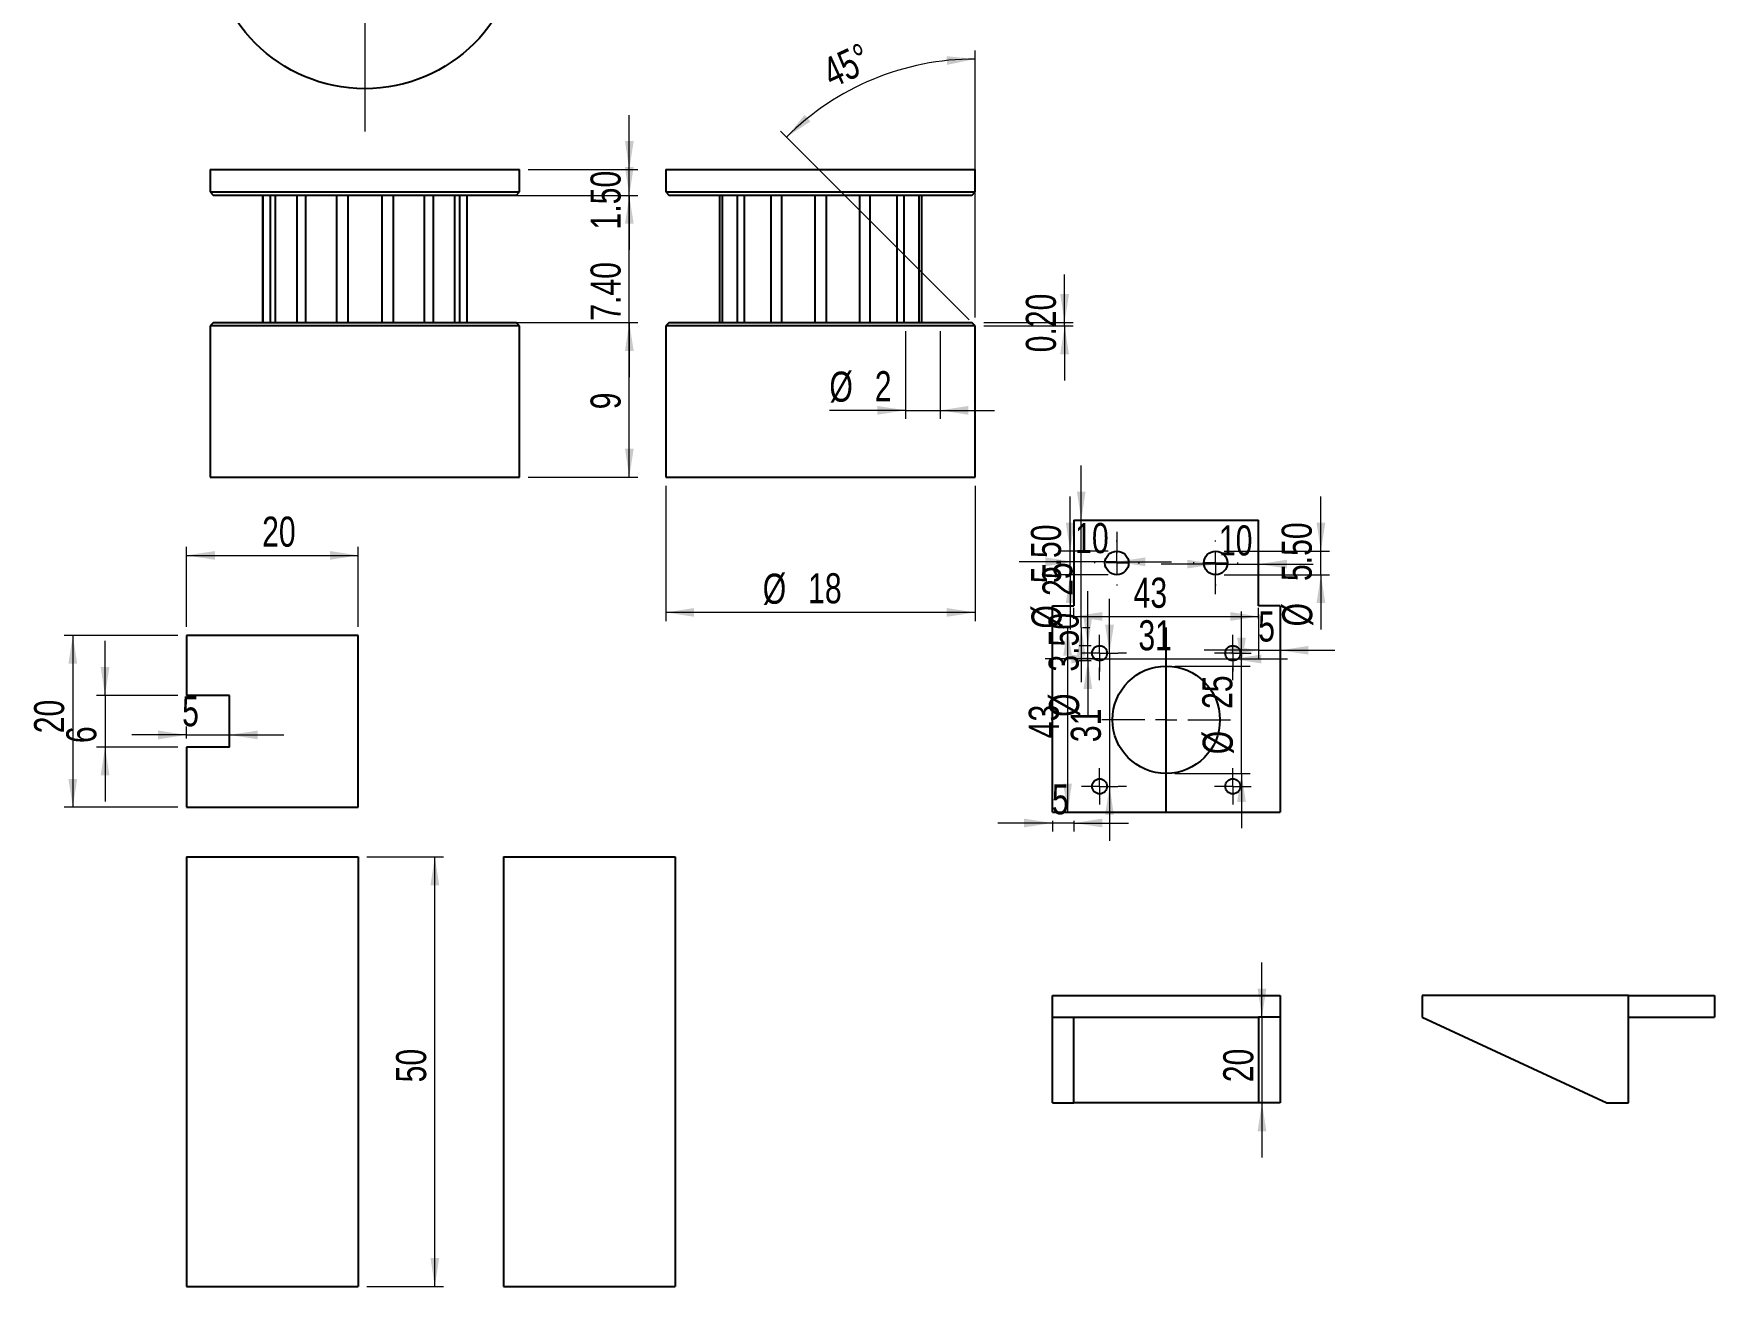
# Model space of a CAD drawing. Header units: millimetres. Extents: x 2 to 202, y 8 to 296.
# Drawn here: x 6.4 to 202, y 8.1 to 153.9 of the extents above; entities that cross this region are included whole.
import ezdxf

# ---------------------------------------------------------------- set-up
doc = ezdxf.new("R2010")
doc.units = ezdxf.units.MM
doc.styles.add('SLDTEXTSTYLE0', font='TXT', dxfattribs={"width": 0.75})
doc.dimstyles.new('SLDDIMSTYLE0', dxfattribs={"dimtxt": 3.5, "dimasz": 3.302, "dimexe": 0, "dimexo": 0.0625, "dimgap": 0.875, "dimtad": 1, "dimlfac": 0.5, "dimrnd": 1e-09, "dimzin": 12, "dimdsep": 46, "dimtxsty": 'SLDTEXTSTYLE0', "dimsah": 1, "dimcen": 0.09, "dimadec": 0, "dimazin": 3, "dimtfac": 1, "dimtofl": 0, "dimtmove": 0, "dimatfit": 3, "dimfxl": 0, "dimfrac": 2, "dimtolj": 1, "dimtzin": 12, "dimarcsym": 0})
doc.dimstyles.new('SLDDIMSTYLE1', dxfattribs={"dimtxt": 3.5, "dimasz": 3.302, "dimexe": 0, "dimexo": 0.0625, "dimgap": 0.875, "dimtad": 1, "dimlfac": 0.5, "dimrnd": 1e-09, "dimzin": 4, "dimdsep": 46, "dimtxsty": 'SLDTEXTSTYLE0', "dimsah": 1, "dimcen": 0.09, "dimadec": 0, "dimazin": 1, "dimtfac": 1, "dimtmove": 0, "dimatfit": 0, "dimfxl": 0, "dimfrac": 2, "dimtolj": 1, "dimtzin": 12, "dimarcsym": 0})
doc.dimstyles.new('SLDDIMSTYLE2', dxfattribs={"dimtxt": 3.5, "dimasz": 3.302, "dimexe": 0, "dimexo": 0.0625, "dimgap": 0.875, "dimtad": 1, "dimlfac": 0.5, "dimrnd": 1e-09, "dimzin": 12, "dimdsep": 46, "dimtxsty": 'SLDTEXTSTYLE0', "dimsah": 1, "dimcen": 0.09, "dimadec": 0, "dimazin": 3, "dimtfac": 1, "dimtmove": 0, "dimatfit": 0, "dimfxl": 0, "dimfrac": 2, "dimtolj": 1, "dimtzin": 12, "dimarcsym": 0})
doc.dimstyles.new('SLDDIMSTYLE3', dxfattribs={"dimtxt": 3.5, "dimasz": 3.302, "dimexe": 0, "dimexo": 0.0625, "dimgap": 0.875, "dimtad": 1, "dimlfac": 0.5, "dimrnd": 1e-09, "dimzin": 0, "dimdsep": 46, "dimtxsty": 'SLDTEXTSTYLE0', "dimsah": 1, "dimcen": 0.09, "dimadec": 0, "dimazin": 0, "dimtfac": 1, "dimtmove": 0, "dimatfit": 0, "dimfxl": 0, "dimfrac": 2, "dimtolj": 1, "dimtzin": 12, "dimarcsym": 0})
doc.dimstyles.new('SLDDIMSTYLE4', dxfattribs={"dimtxt": 3.5, "dimasz": 3.302, "dimexe": 0, "dimexo": 0.0625, "dimgap": 0.875, "dimtad": 1, "dimdec": 4, "dimlfac": 0.5, "dimzin": 12, "dimdsep": 46, "dimtxsty": 'SLDTEXTSTYLE0', "dimsah": 1, "dimcen": 0.09, "dimazin": 3, "dimtfac": 1, "dimtofl": 0, "dimtmove": 0, "dimatfit": 3, "dimfxl": 0, "dimfrac": 2, "dimtolj": 1, "dimtzin": 12, "dimarcsym": 0})
doc.dimstyles.new('SLDDIMSTYLE5', dxfattribs={"dimtxt": 3.5, "dimasz": 3.302, "dimexe": 0, "dimexo": 0.0625, "dimgap": 0.875, "dimtad": 1, "dimlfac": 2, "dimrnd": 1e-09, "dimzin": 12, "dimdsep": 46, "dimtxsty": 'SLDTEXTSTYLE0', "dimsah": 1, "dimcen": 0.09, "dimadec": 0, "dimazin": 3, "dimtfac": 1, "dimtmove": 0, "dimatfit": 0, "dimfxl": 0, "dimfrac": 2, "dimtolj": 1, "dimtzin": 12, "dimarcsym": 0})
doc.dimstyles.new('SLDDIMSTYLE6', dxfattribs={"dimtxt": 3.5, "dimasz": 3.302, "dimexe": 0, "dimexo": 0.0625, "dimgap": 0.875, "dimtad": 1, "dimlfac": 2, "dimrnd": 1e-09, "dimzin": 12, "dimdsep": 46, "dimtxsty": 'SLDTEXTSTYLE0', "dimsah": 1, "dimcen": 0.09, "dimadec": 0, "dimazin": 3, "dimtfac": 1, "dimtofl": 0, "dimtmove": 0, "dimatfit": 3, "dimfxl": 0, "dimfrac": 2, "dimtolj": 1, "dimtzin": 12, "dimarcsym": 0})
doc.dimstyles.new('SLDDIMSTYLE7', dxfattribs={"dimtxt": 3.5, "dimasz": 3.302, "dimexe": 0, "dimexo": 0.0625, "dimgap": 0.875, "dimtad": 1, "dimlfac": 2, "dimrnd": 1e-09, "dimzin": 4, "dimdsep": 46, "dimtxsty": 'SLDTEXTSTYLE0', "dimsah": 1, "dimcen": 0.09, "dimadec": 0, "dimazin": 1, "dimtfac": 1, "dimtmove": 0, "dimatfit": 0, "dimfxl": 0, "dimfrac": 2, "dimtolj": 1, "dimtzin": 12, "dimarcsym": 0})
doc.dimstyles.new('SLDDIMSTYLE8', dxfattribs={"dimtxt": 3.5, "dimasz": 3.302, "dimexe": 0, "dimexo": 0.0625, "dimgap": 0.875, "dimtad": 1, "dimrnd": 1e-09, "dimzin": 12, "dimdsep": 46, "dimtxsty": 'SLDTEXTSTYLE0', "dimsah": 1, "dimcen": 0.09, "dimadec": 0, "dimazin": 3, "dimtfac": 1, "dimtofl": 0, "dimtmove": 0, "dimatfit": 3, "dimfxl": 0, "dimfrac": 2, "dimtolj": 1, "dimtzin": 12, "dimarcsym": 0})
doc.dimstyles.new('SLDDIMSTYLE9', dxfattribs={"dimtxt": 3.5, "dimasz": 3.302, "dimexe": 0, "dimexo": 0.0625, "dimgap": 0.875, "dimtad": 1, "dimrnd": 1e-09, "dimzin": 12, "dimdsep": 46, "dimtxsty": 'SLDTEXTSTYLE0', "dimsah": 1, "dimcen": 0.09, "dimadec": 0, "dimazin": 3, "dimtfac": 1, "dimtmove": 0, "dimatfit": 0, "dimfxl": 0, "dimfrac": 2, "dimtolj": 1, "dimtzin": 12, "dimarcsym": 0})

# ---------------------------------------------------------------- blocks, each defined once
blk = doc.blocks.new('_D')
at = {"color": 7, "linetype": 'Continuous', "lineweight": 18}
for p, q in [((63.97, 120.27), (76.74, 120.27)), ((75.74, 102.27), (75.74, 120.27)), ((63.97, 102.27), (76.74, 102.27))]:
    blk.add_line(p, q, dxfattribs=at)
for points in [[(75.74, 120.27), (75.24, 116.97), (76.25, 116.97)], [(75.74, 102.27), (76.25, 105.58), (75.24, 105.58)]]:
    blk.add_solid(points, dxfattribs=at)
at = {"color": 7, "linetype": 'Continuous', "lineweight": 18, "insert": (71.23, 110.17), "char_height": 3.5, "attachment_point": 1, "rotation": 90, "style": 'SLDTEXTSTYLE0'}
blk.add_mtext('9', dxfattribs=at)
blk = doc.blocks.new('_D_1')
at = {"color": 7, "linetype": 'Continuous', "lineweight": 18}
for p, q in [((75.74, 135.07), (75.74, 141.42)), ((57.85, 135.07), (76.74, 135.07)), ((75.74, 120.27), (75.74, 135.07)), ((57.85, 120.27), (76.74, 120.27)), ((75.74, 120.27), (75.74, 113.92))]:
    blk.add_line(p, q, dxfattribs=at)
for points in [[(75.74, 135.07), (76.25, 138.38), (75.24, 138.38)], [(75.74, 120.27), (75.24, 116.97), (76.25, 116.97)]]:
    blk.add_solid(points, dxfattribs=at)
at = {"color": 7, "linetype": 'Continuous', "lineweight": 18, "insert": (71.23, 120.48), "char_height": 3.5, "attachment_point": 1, "rotation": 90, "style": 'SLDTEXTSTYLE0'}
blk.add_mtext('7.40', dxfattribs=at)
blk = doc.blocks.new('_D_2')
at = {"color": 7, "linetype": 'Continuous', "lineweight": 18}
for p, q in [((75.74, 138.07), (75.74, 144.42)), ((63.97, 138.07), (76.74, 138.07)), ((75.74, 135.07), (75.74, 138.07)), ((63.97, 135.07), (76.74, 135.07)), ((75.74, 135.07), (75.74, 128.72))]:
    blk.add_line(p, q, dxfattribs=at)
for points in [[(75.74, 138.07), (76.25, 141.38), (75.24, 141.38)], [(75.74, 135.07), (75.24, 131.77), (76.25, 131.77)]]:
    blk.add_solid(points, dxfattribs=at)
at = {"color": 7, "linetype": 'Continuous', "lineweight": 18, "insert": (71.23, 131.1), "char_height": 3.5, "attachment_point": 1, "rotation": 90, "style": 'SLDTEXTSTYLE0'}
blk.add_mtext('1.50', dxfattribs=at)
blk = doc.blocks.new('SW_CENTERMARKSYMBOL_0')
at = {"color": 0, "linetype": 'Continuous', "lineweight": 0}
for p, q in [((0, 10), (0, 23)), ((0, 0), (0, 5)), ((-10, 0), (-23, 0)), ((0, 0), (-5, 0)), ((0, 0), (0, -5)), ((0, 0), (5, 0)), ((10, 0), (23, 0)), ((0, -10), (0, -23))]:
    blk.add_line(p, q, dxfattribs=at)
blk = doc.blocks.new('_D_4')
at = {"color": 7, "linetype": 'Continuous', "lineweight": 18}
for p, q in [((79.99, 101.27), (79.99, 85.53)), ((115.99, 101.27), (115.99, 85.53)), ((115.99, 86.53), (79.99, 86.53))]:
    blk.add_line(p, q, dxfattribs=at)
for points in [[(79.99, 86.53), (83.29, 86.02), (83.29, 87.04)], [(115.99, 86.53), (112.69, 87.04), (112.69, 86.02)]]:
    blk.add_solid(points, dxfattribs=at)
at = {"color": 7, "linetype": 'Continuous', "lineweight": 18, "char_height": 3.5, "attachment_point": 1, "style": 'SLDTEXTSTYLE0'}
for s, insert in [('%%c', (91.27, 91.04)), ('18', (96.55, 91.09))]:
    blk.add_mtext(s, dxfattribs=dict(at, insert=insert))
blk = doc.blocks.new('_D_5')
at = {"color": 7, "linetype": 'Continuous', "lineweight": 18}
for p, q in [((107.9, 119.27), (107.9, 109.05)), ((111.9, 119.27), (111.9, 109.05)), ((107.9, 110.05), (99.03, 110.05)), ((107.9, 110.05), (111.9, 110.05)), ((111.9, 110.05), (118.25, 110.05))]:
    blk.add_line(p, q, dxfattribs=at)
for points in [[(107.9, 110.05), (104.6, 110.56), (104.6, 109.54)], [(111.9, 110.05), (115.2, 109.54), (115.2, 110.56)]]:
    blk.add_solid(points, dxfattribs=at)
at = {"color": 7, "linetype": 'Continuous', "lineweight": 18, "char_height": 3.5, "attachment_point": 1, "style": 'SLDTEXTSTYLE0'}
for s, insert in [('%%c', (99.03, 114.56)), ('2', (104.31, 114.61))]:
    blk.add_mtext(s, dxfattribs=dict(at, insert=insert))
blk = doc.blocks.new('_D_6')
at = {"color": 7, "linetype": 'Continuous', "lineweight": 18}
for p, q in [((126.4, 120.27), (126.4, 125.85)), ((116.99, 120.27), (127.4, 120.27)), ((116.99, 119.87), (127.4, 119.87)), ((126.4, 119.87), (126.4, 120.27)), ((126.4, 119.87), (126.4, 113.52))]:
    blk.add_line(p, q, dxfattribs=at)
for points in [[(126.4, 120.27), (126.91, 123.58), (125.89, 123.58)], [(126.4, 119.87), (125.89, 116.57), (126.91, 116.57)]]:
    blk.add_solid(points, dxfattribs=at)
at = {"color": 7, "linetype": 'Continuous', "lineweight": 18, "insert": (121.89, 116.8), "char_height": 3.5, "attachment_point": 1, "rotation": 90, "style": 'SLDTEXTSTYLE0'}
blk.add_mtext('0.20', dxfattribs=at)
blk = doc.blocks.new('_D_7')
at = {"color": 7, "linetype": 'Continuous', "lineweight": 18}
for p, q in [((115.99, 120.87), (115.99, 151.94)), ((115.28, 120.58), (93.32, 142.55))]:
    blk.add_line(p, q, dxfattribs=at)
blk.add_arc((115.99, 119.87), 31.07, 90, 135, dxfattribs=at)
for points in [[(115.99, 150.94), (112.67, 151.27), (112.72, 150.26)], [(94.02, 141.84), (96.82, 143.67), (96.14, 144.43)]]:
    blk.add_solid(points, dxfattribs=at)
at = {"color": 7, "linetype": 'Continuous', "lineweight": 18, "insert": (97.87, 150.69), "char_height": 3.5, "attachment_point": 1, "rotation": 24.8026, "style": 'SLDTEXTSTYLE0'}
blk.add_mtext('45°', dxfattribs=at)
blk = doc.blocks.new('_D_8')
at = {"color": 7, "linetype": 'Continuous', "lineweight": 18}
for p, q in [((149.37, 39.44), (149.37, 45.79)), ((149.37, 39.44), (149.37, 29.44)), ((149.98, 39.44), (150.37, 39.44)), ((149.37, 29.44), (149.37, 23.09)), ((149.98, 29.44), (150.37, 29.44))]:
    blk.add_line(p, q, dxfattribs=at)
for points in [[(149.37, 39.44), (149.88, 42.74), (148.86, 42.74)], [(149.37, 29.44), (148.86, 26.13), (149.88, 26.13)]]:
    blk.add_solid(points, dxfattribs=at)
at = {"color": 7, "linetype": 'Continuous', "lineweight": 18, "insert": (144.86, 31.85), "char_height": 3.5, "attachment_point": 1, "rotation": 90, "style": 'SLDTEXTSTYLE0'}
blk.add_mtext('20', dxfattribs=at)
blk = doc.blocks.new('_D_9')
at = {"color": 7, "linetype": 'Continuous', "lineweight": 18}
for p, q in [((127.48, 85.78), (127.48, 87.06)), ((148.98, 85.78), (148.98, 87.06)), ((127.48, 86.06), (148.98, 86.06))]:
    blk.add_line(p, q, dxfattribs=at)
for points in [[(127.48, 86.06), (130.78, 85.55), (130.78, 86.57)], [(148.98, 86.06), (145.67, 86.57), (145.67, 85.55)]]:
    blk.add_solid(points, dxfattribs=at)
at = {"color": 7, "linetype": 'Continuous', "lineweight": 18, "insert": (134.43, 90.57), "char_height": 3.5, "attachment_point": 1, "style": 'SLDTEXTSTYLE0'}
blk.add_mtext('43', dxfattribs=at)
blk = doc.blocks.new('_D_10')
at = {"color": 7, "linetype": 'Continuous', "lineweight": 18}
for p, q in [((126.48, 84.78), (125.75, 84.78)), ((126.75, 84.78), (126.75, 63.28)), ((126.48, 63.28), (125.75, 63.28))]:
    blk.add_line(p, q, dxfattribs=at)
for points in [[(126.75, 84.78), (126.24, 81.48), (127.25, 81.48)], [(126.75, 63.28), (127.25, 66.59), (126.24, 66.59)]]:
    blk.add_solid(points, dxfattribs=at)
at = {"color": 7, "linetype": 'Continuous', "lineweight": 18, "insert": (122.23, 71.88), "char_height": 3.5, "attachment_point": 1, "rotation": 90, "style": 'SLDTEXTSTYLE0'}
blk.add_mtext('43', dxfattribs=at)
blk = doc.blocks.new('_D_11')
at = {"color": 7, "linetype": 'Continuous', "lineweight": 18}
for p, q in [((130.48, 81.11), (124.13, 81.11)), ((130.48, 81.11), (145.98, 81.11)), ((145.98, 81.11), (152.33, 81.11)), ((130.48, 78.66), (130.48, 80.11)), ((145.98, 78.66), (145.98, 80.11))]:
    blk.add_line(p, q, dxfattribs=at)
for points in [[(130.48, 81.11), (127.17, 81.62), (127.17, 80.6)], [(145.98, 81.11), (149.28, 80.6), (149.28, 81.62)]]:
    blk.add_solid(points, dxfattribs=at)
at = {"color": 7, "linetype": 'Continuous', "lineweight": 18, "insert": (134.99, 85.62), "char_height": 3.5, "attachment_point": 1, "style": 'SLDTEXTSTYLE0'}
blk.add_mtext('31', dxfattribs=at)
blk = doc.blocks.new('_D_12')
at = {"color": 7, "linetype": 'Continuous', "lineweight": 18}
for p, q in [((131.63, 81.78), (131.63, 88.13)), ((131.63, 81.78), (131.63, 66.28)), ((133.6, 81.78), (132.63, 81.78)), ((131.63, 66.28), (131.63, 59.93)), ((133.6, 66.28), (132.63, 66.28))]:
    blk.add_line(p, q, dxfattribs=at)
for points in [[(131.63, 81.78), (132.14, 85.09), (131.12, 85.09)], [(131.63, 66.28), (131.12, 62.98), (132.14, 62.98)]]:
    blk.add_solid(points, dxfattribs=at)
at = {"color": 7, "linetype": 'Continuous', "lineweight": 18, "insert": (127.12, 71.43), "char_height": 3.5, "attachment_point": 1, "rotation": 90, "style": 'SLDTEXTSTYLE0'}
blk.add_mtext('31', dxfattribs=at)
blk = doc.blocks.new('_D_13')
at = {"color": 7, "linetype": 'Continuous', "lineweight": 18}
for p, q in [((129.11, 82.66), (129.11, 89.01)), ((129.48, 82.66), (128.11, 82.66)), ((129.11, 80.91), (129.11, 82.66)), ((129.48, 80.91), (128.11, 80.91)), ((129.11, 80.91), (129.11, 74.56))]:
    blk.add_line(p, q, dxfattribs=at)
for points in [[(129.11, 82.66), (129.61, 85.96), (128.6, 85.96)], [(129.11, 80.91), (128.6, 77.61), (129.61, 77.61)]]:
    blk.add_solid(points, dxfattribs=at)
at = {"color": 7, "linetype": 'Continuous', "lineweight": 18, "char_height": 3.5, "attachment_point": 1, "rotation": 90, "style": 'SLDTEXTSTYLE0'}
for s, insert in [('3.50', (124.54, 79.64)), ('%%c', (124.59, 74.37))]:
    blk.add_mtext(s, dxfattribs=dict(at, insert=insert))
blk = doc.blocks.new('_D_14')
at = {"color": 7, "linetype": 'Continuous', "lineweight": 18}
for p, q in [((146.99, 80.28), (146.99, 86.63)), ((139.23, 80.28), (147.99, 80.28)), ((146.99, 67.78), (146.99, 80.28)), ((139.23, 67.78), (147.99, 67.78)), ((146.99, 67.78), (146.99, 61.43))]:
    blk.add_line(p, q, dxfattribs=at)
for points in [[(146.99, 80.28), (147.49, 83.59), (146.48, 83.59)], [(146.99, 67.78), (146.48, 64.48), (147.49, 64.48)]]:
    blk.add_solid(points, dxfattribs=at)
at = {"color": 7, "linetype": 'Continuous', "lineweight": 18, "char_height": 3.5, "attachment_point": 1, "rotation": 90, "style": 'SLDTEXTSTYLE0'}
for s, insert in [('25', (142.42, 75.29)), ('%%c', (142.47, 70.02))]:
    blk.add_mtext(s, dxfattribs=dict(at, insert=insert))
blk = doc.blocks.new('_D_15')
at = {"color": 7, "linetype": 'Continuous', "lineweight": 18}
for p, q in [((128.34, 97.28), (128.34, 103.63)), ((128.34, 84.78), (128.34, 97.28)), ((128.48, 97.28), (129.34, 97.28)), ((128.34, 84.78), (128.34, 78.43)), ((128.48, 84.78), (129.34, 84.78))]:
    blk.add_line(p, q, dxfattribs=at)
for points in [[(128.34, 97.28), (128.84, 100.59), (127.83, 100.59)], [(128.34, 84.78), (127.83, 81.48), (128.84, 81.48)]]:
    blk.add_solid(points, dxfattribs=at)
at = {"color": 7, "linetype": 'Continuous', "lineweight": 18, "insert": (123.82, 88.45), "char_height": 3.5, "attachment_point": 1, "rotation": 90, "style": 'SLDTEXTSTYLE0'}
blk.add_mtext('25', dxfattribs=at)
blk = doc.blocks.new('_D_16')
at = {"color": 7, "linetype": 'Continuous', "lineweight": 18}
for p, q in [((148.98, 86.28), (148.98, 81.12)), ((151.48, 86.28), (151.48, 81.12)), ((148.98, 82.12), (142.63, 82.12)), ((148.98, 82.12), (151.48, 82.12)), ((151.48, 82.12), (157.83, 82.12))]:
    blk.add_line(p, q, dxfattribs=at)
for points in [[(148.98, 82.12), (145.67, 82.63), (145.67, 81.62)], [(151.48, 82.12), (154.78, 81.62), (154.78, 82.63)]]:
    blk.add_solid(points, dxfattribs=at)
at = {"color": 7, "linetype": 'Continuous', "lineweight": 18, "insert": (148.93, 86.64), "char_height": 3.5, "attachment_point": 1, "style": 'SLDTEXTSTYLE0'}
blk.add_mtext('5', dxfattribs=at)
blk = doc.blocks.new('_D_17')
at = {"color": 7, "linetype": 'Continuous', "lineweight": 18}
for p, q in [((124.98, 62.02), (118.63, 62.02)), ((124.98, 62.28), (124.98, 61.02)), ((127.48, 62.02), (124.98, 62.02)), ((127.48, 62.28), (127.48, 61.02)), ((127.48, 62.02), (133.83, 62.02))]:
    blk.add_line(p, q, dxfattribs=at)
for points in [[(124.98, 62.02), (121.67, 62.53), (121.67, 61.51)], [(127.48, 62.02), (130.78, 61.51), (130.78, 62.53)]]:
    blk.add_solid(points, dxfattribs=at)
at = {"color": 7, "linetype": 'Continuous', "lineweight": 18, "insert": (124.93, 66.53), "char_height": 3.5, "attachment_point": 1, "style": 'SLDTEXTSTYLE0'}
blk.add_mtext('5', dxfattribs=at)
blk = doc.blocks.new('_D_18')
at = {"color": 7, "linetype": 'Continuous', "lineweight": 18}
for p, q in [((156.23, 93.66), (156.23, 100.01)), ((144.98, 93.66), (157.23, 93.66)), ((156.23, 90.91), (156.23, 93.66)), ((144.98, 90.91), (157.23, 90.91)), ((156.23, 90.91), (156.23, 84.56))]:
    blk.add_line(p, q, dxfattribs=at)
for points in [[(156.23, 93.66), (156.74, 96.96), (155.72, 96.96)], [(156.23, 90.91), (155.72, 87.61), (156.74, 87.61)]]:
    blk.add_solid(points, dxfattribs=at)
at = {"color": 7, "linetype": 'Continuous', "lineweight": 18, "char_height": 3.5, "attachment_point": 1, "rotation": 90, "style": 'SLDTEXTSTYLE0'}
for s, insert in [('5.50', (151.66, 90.18)), ('%%c', (151.72, 84.9))]:
    blk.add_mtext(s, dxfattribs=dict(at, insert=insert))
blk = doc.blocks.new('_D_19')
at = {"color": 7, "linetype": 'Continuous', "lineweight": 18}
for p, q in [((127.05, 93.66), (127.05, 100.01)), ((131.48, 93.66), (126.05, 93.66)), ((127.05, 90.91), (127.05, 93.66)), ((131.48, 90.91), (126.05, 90.91)), ((127.05, 90.91), (127.05, 84.56))]:
    blk.add_line(p, q, dxfattribs=at)
for points in [[(127.05, 93.66), (127.55, 96.96), (126.54, 96.96)], [(127.05, 90.91), (126.54, 87.61), (127.55, 87.61)]]:
    blk.add_solid(points, dxfattribs=at)
at = {"color": 7, "linetype": 'Continuous', "lineweight": 18, "char_height": 3.5, "attachment_point": 1, "rotation": 90, "style": 'SLDTEXTSTYLE0'}
for s, insert in [('5.50', (122.48, 89.93)), ('%%c', (122.54, 84.65))]:
    blk.add_mtext(s, dxfattribs=dict(at, insert=insert))
blk = doc.blocks.new('_D_20')
at = {"color": 7, "linetype": 'Continuous', "lineweight": 18}
for p, q in [((132.48, 95.91), (132.48, 93.42)), ((127.48, 92.42), (121.13, 92.42)), ((132.48, 92.42), (127.48, 92.42)), ((132.48, 92.42), (138.83, 92.42))]:
    blk.add_line(p, q, dxfattribs=at)
for points in [[(127.48, 92.42), (124.17, 92.93), (124.17, 91.91)], [(132.48, 92.42), (135.78, 91.91), (135.78, 92.93)]]:
    blk.add_solid(points, dxfattribs=at)
at = {"color": 7, "linetype": 'Continuous', "lineweight": 18, "insert": (127.63, 96.93), "char_height": 3.5, "attachment_point": 1, "style": 'SLDTEXTSTYLE0'}
blk.add_mtext('10', dxfattribs=at)
blk = doc.blocks.new('_D_21')
at = {"color": 7, "linetype": 'Continuous', "lineweight": 18}
for p, q in [((143.98, 92.15), (137.63, 92.15)), ((143.98, 92.15), (148.98, 92.15)), ((148.98, 92.15), (155.33, 92.15)), ((143.98, 88.66), (143.98, 91.15))]:
    blk.add_line(p, q, dxfattribs=at)
for points in [[(143.98, 92.15), (140.67, 92.66), (140.67, 91.64)], [(148.98, 92.15), (152.28, 91.64), (152.28, 92.66)]]:
    blk.add_solid(points, dxfattribs=at)
at = {"color": 7, "linetype": 'Continuous', "lineweight": 18, "insert": (144.36, 96.66), "char_height": 3.5, "attachment_point": 1, "style": 'SLDTEXTSTYLE0'}
blk.add_mtext('10', dxfattribs=at)
blk = doc.blocks.new('SW_CENTERMARKSYMBOL_1')
at = {"color": 0, "linetype": 'Continuous', "lineweight": 0}
for p, q in [((0, 1.25), (0, 2.125)), ((-1.25, 0), (-2.125, 0)), ((0, 0), (-1.25, 0)), ((0, 0), (0, 1.25)), ((0, 0), (0, -1.25)), ((0, 0), (1.25, 0)), ((1.25, 0), (2.125, 0)), ((0, -1.25), (0, -2.125))]:
    blk.add_line(p, q, dxfattribs=at)
blk = doc.blocks.new('SW_CENTERMARKSYMBOL_2')
at = {"color": 0, "linetype": 'Continuous', "lineweight": 0}
for p, q in [((0, 1.25), (0, 2.125)), ((-1.25, 0), (-2.125, 0)), ((0, 0), (-1.25, 0)), ((0, 0), (0, 1.25)), ((0, 0), (0, -1.25)), ((0, 0), (1.25, 0)), ((1.25, 0), (2.125, 0)), ((0, -1.25), (0, -2.125))]:
    blk.add_line(p, q, dxfattribs=at)
blk = doc.blocks.new('SW_CENTERMARKSYMBOL_3')
at = {"color": 0, "linetype": 'Continuous', "lineweight": 0}
for p, q in [((0, 1.25), (0, 2.125)), ((-1.25, 0), (-2.125, 0)), ((0, 0), (-1.25, 0)), ((0, 0), (0, 1.25)), ((0, 0), (0, -1.25)), ((0, 0), (1.25, 0)), ((1.25, 0), (2.125, 0)), ((0, -1.25), (0, -2.125))]:
    blk.add_line(p, q, dxfattribs=at)
blk = doc.blocks.new('SW_CENTERMARKSYMBOL_4')
at = {"color": 0, "linetype": 'Continuous', "lineweight": 0}
for p, q in [((0, 1.25), (0, 2.125)), ((-1.25, 0), (-2.125, 0)), ((0, 0), (-1.25, 0)), ((0, 0), (0, 1.25)), ((0, 0), (0, -1.25)), ((0, 0), (1.25, 0)), ((1.25, 0), (2.125, 0)), ((0, -1.25), (0, -2.125))]:
    blk.add_line(p, q, dxfattribs=at)
blk = doc.blocks.new('SW_CENTERMARKSYMBOL_5')
at = {"color": 0, "linetype": 'Continuous', "lineweight": 0}
for p, q in [((0, 2.5), (0, 7.5)), ((-2.5, 0), (-7.5, 0)), ((0, 0), (-1.25, 0)), ((0, 0), (0, 1.25)), ((0, 0), (0, -1.25)), ((0, 0), (1.25, 0)), ((2.5, 0), (7.5, 0)), ((0, -2.5), (0, -7.5))]:
    blk.add_line(p, q, dxfattribs=at)
blk = doc.blocks.new('SW_CENTERMARKSYMBOL_6')
at = {"color": 0, "linetype": 'Continuous', "lineweight": 0}
for p, q in [((0, 2.5), (0, 2.625)), ((-2.5, 0), (-2.625, 0)), ((0, 0), (-1.25, 0)), ((0, 0), (0, 1.25)), ((0, 0), (0, -1.25)), ((0, 0), (1.25, 0)), ((2.5, 0), (2.625, 0)), ((0, -2.5), (0, -2.625))]:
    blk.add_line(p, q, dxfattribs=at)
blk = doc.blocks.new('SW_CENTERMARKSYMBOL_7')
at = {"color": 0, "linetype": 'Continuous', "lineweight": 0}
for p, q in [((0, 2.5), (0, 2.625)), ((-2.5, 0), (-2.625, 0)), ((0, 0), (-1.25, 0)), ((0, 0), (0, 1.25)), ((0, 0), (0, -1.25)), ((0, 0), (1.25, 0)), ((2.5, 0), (2.625, 0)), ((0, -2.5), (0, -2.625))]:
    blk.add_line(p, q, dxfattribs=at)
blk = doc.blocks.new('_D_35')
at = {"color": 7, "linetype": 'Continuous', "lineweight": 18}
for p, q in [((45.2, 58.09), (54.11, 58.09)), ((53.11, 8.09), (53.11, 58.09)), ((45.2, 8.09), (54.11, 8.09))]:
    blk.add_line(p, q, dxfattribs=at)
for points in [[(53.11, 58.09), (52.6, 54.78), (53.62, 54.78)], [(53.11, 8.09), (53.62, 11.39), (52.6, 11.39)]]:
    blk.add_solid(points, dxfattribs=at)
at = {"color": 7, "linetype": 'Continuous', "lineweight": 18, "insert": (48.6, 31.83), "char_height": 3.5, "attachment_point": 1, "rotation": 90, "style": 'SLDTEXTSTYLE0'}
blk.add_mtext('50', dxfattribs=at)
blk = doc.blocks.new('_D_36')
at = {"color": 7, "linetype": 'Continuous', "lineweight": 18}
for p, q in [((24.2, 84.86), (24.2, 94.17)), ((44.2, 84.86), (44.2, 94.17)), ((24.2, 93.17), (44.2, 93.17))]:
    blk.add_line(p, q, dxfattribs=at)
for points in [[(24.2, 93.17), (27.51, 92.66), (27.51, 93.67)], [(44.2, 93.17), (40.9, 93.67), (40.9, 92.66)]]:
    blk.add_solid(points, dxfattribs=at)
at = {"color": 7, "linetype": 'Continuous', "lineweight": 18, "insert": (33.01, 97.68), "char_height": 3.5, "attachment_point": 1, "style": 'SLDTEXTSTYLE0'}
blk.add_mtext('20', dxfattribs=at)
blk = doc.blocks.new('_D_37')
at = {"color": 7, "linetype": 'Continuous', "lineweight": 18}
for p, q in [((23.2, 83.86), (9.98, 83.86)), ((10.98, 83.86), (10.98, 63.86)), ((23.2, 63.86), (9.98, 63.86))]:
    blk.add_line(p, q, dxfattribs=at)
for points in [[(10.98, 83.86), (10.47, 80.56), (11.49, 80.56)], [(10.98, 63.86), (11.49, 67.16), (10.47, 67.16)]]:
    blk.add_solid(points, dxfattribs=at)
at = {"color": 7, "linetype": 'Continuous', "lineweight": 18, "insert": (6.47, 72.46), "char_height": 3.5, "attachment_point": 1, "rotation": 90, "style": 'SLDTEXTSTYLE0'}
blk.add_mtext('20', dxfattribs=at)
blk = doc.blocks.new('_D_38')
at = {"color": 7, "linetype": 'Continuous', "lineweight": 18}
for p, q in [((14.73, 76.86), (14.73, 83.21)), ((23.2, 76.86), (13.73, 76.86)), ((14.73, 76.86), (14.73, 70.86)), ((23.2, 70.86), (13.73, 70.86)), ((14.73, 70.86), (14.73, 64.51))]:
    blk.add_line(p, q, dxfattribs=at)
for points in [[(14.73, 76.86), (15.24, 80.16), (14.22, 80.16)], [(14.73, 70.86), (14.22, 67.56), (15.24, 67.56)]]:
    blk.add_solid(points, dxfattribs=at)
at = {"color": 7, "linetype": 'Continuous', "lineweight": 18, "insert": (10.22, 71.32), "char_height": 3.5, "attachment_point": 1, "rotation": 90, "style": 'SLDTEXTSTYLE0'}
blk.add_mtext('6', dxfattribs=at)
blk = doc.blocks.new('_D_39')
at = {"color": 7, "linetype": 'Continuous', "lineweight": 18}
for p, q in [((24.2, 71.86), (24.2, 73.27)), ((29.2, 71.86), (29.2, 73.27)), ((24.2, 72.27), (17.85, 72.27)), ((24.2, 72.27), (29.2, 72.27)), ((29.2, 72.27), (35.55, 72.27))]:
    blk.add_line(p, q, dxfattribs=at)
for points in [[(24.2, 72.27), (20.9, 72.78), (20.9, 71.76)], [(29.2, 72.27), (32.51, 71.76), (32.51, 72.78)]]:
    blk.add_solid(points, dxfattribs=at)
at = {"color": 7, "linetype": 'Continuous', "lineweight": 18, "insert": (23.7, 76.78), "char_height": 3.5, "attachment_point": 1, "style": 'SLDTEXTSTYLE0'}
blk.add_mtext('5', dxfattribs=at)

msp = doc.modelspace()

# ---------------------------------------------------------------- linework, layer by layer
at = {"color": 7, "linetype": 'Continuous', "lineweight": 25}
for p, q in [((26.9654, 138.07347), (26.9654, 135.47347)), ((26.9654, 138.07347), (44.9654, 138.07347)), ((44.9654, 138.07347), (62.9654, 138.07347)), ((62.9654, 135.47347), (62.9654, 138.07347)), ((79.99147, 138.07347), (79.99147, 135.47347)), ((79.99147, 138.07347), (115.99147, 138.07347)), ((115.99147, 135.47347), (115.99147, 138.07347)), ((26.9654, 135.47347), (27.3654, 135.07347)), ((26.9654, 135.47347), (44.9654, 135.47347)), ((44.9654, 135.07347), (27.3654, 135.07347)), ((33.05971, 135.07347), (33.05971, 120.27347)), ((33.07852, 135.07347), (33.07852, 120.27347)), ((33.96546, 135.07347), (33.96546, 120.27347)), ((34.54592, 135.07347), (34.54592, 120.27347)), ((37.03107, 135.07347), (37.03107, 120.27347)), ((38.07703, 135.07347), (38.07703, 120.27347)), ((41.66818, 135.07347), (41.66818, 120.27347)), ((42.97247, 135.07347), (42.97247, 120.27347)), ((44.9654, 135.47347), (62.9654, 135.47347)), ((62.5654, 135.07347), (44.9654, 135.07347)), ((46.95834, 135.07347), (46.95834, 120.27347)), ((48.26263, 135.07347), (48.26263, 120.27347)), ((51.85377, 135.07347), (51.85377, 120.27347)), ((52.89974, 135.07347), (52.89974, 120.27347)), ((55.38488, 135.07347), (55.38488, 120.27347)), ((55.96535, 135.07347), (55.96535, 120.27347)), ((56.85229, 135.07347), (56.85229, 120.27347)), ((56.87109, 120.27347), (56.87109, 135.07347)), ((62.5654, 135.07347), (62.9654, 135.47347)), ((79.99147, 135.47347), (80.39147, 135.07347)), ((79.99147, 135.47347), (115.99147, 135.47347)), ((115.59147, 135.07347), (80.39147, 135.07347)), ((86.25376, 135.07347), (86.25376, 120.27347)), ((86.55146, 135.07347), (86.55146, 120.27347)), ((88.28086, 135.07347), (88.28086, 120.27347)), ((89.11499, 135.07347), (89.11499, 120.27347)), ((92.23127, 135.07347), (92.23127, 120.27347)), ((93.43662, 135.07347), (93.43662, 120.27347)), ((97.32255, 135.07347), (97.32255, 120.27347)), ((98.66039, 135.07347), (98.66039, 120.27347)), ((102.54632, 135.07347), (102.54632, 120.27347)), ((103.75167, 135.07347), (103.75167, 120.27347)), ((106.86794, 135.07347), (106.86794, 120.27347)), ((107.70207, 135.07347), (107.70207, 120.27347)), ((109.43147, 135.07347), (109.43147, 120.27347)), ((109.72917, 135.07347), (109.72917, 120.27347)), ((115.59147, 135.07347), (115.99147, 135.47347)), ((27.3654, 120.27347), (26.9654, 119.87347)), ((26.9654, 119.87347), (26.9654, 102.27347)), ((44.9654, 119.87347), (26.9654, 119.87347)), ((27.3654, 120.27347), (44.9654, 120.27347)), ((44.9654, 120.27347), (62.5654, 120.27347)), ((62.9654, 119.87347), (44.9654, 119.87347)), ((62.9654, 119.87347), (62.5654, 120.27347)), ((62.9654, 102.27347), (62.9654, 119.87347)), ((80.39147, 120.27347), (79.99147, 119.87347)), ((79.99147, 119.87347), (79.99147, 102.27347)), ((115.99147, 119.87347), (79.99147, 119.87347)), ((80.39147, 120.27347), (115.59147, 120.27347)), ((115.99147, 119.87347), (115.59147, 120.27347)), ((115.99147, 102.27347), (115.99147, 119.87347)), ((26.9654, 102.27347), (44.9654, 102.27347)), ((44.9654, 102.27347), (62.9654, 102.27347)), ((79.99147, 102.27347), (115.99147, 102.27347)), ((127.47608, 97.28441), (148.97608, 97.28441)), ((127.47608, 97.28441), (127.47608, 87.28441)), ((148.97608, 87.28441), (148.97608, 97.28441)), ((124.97608, 63.28441), (124.97608, 87.28441)), ((124.97608, 87.28441), (127.47608, 87.28441)), ((151.47608, 87.28441), (148.97608, 87.28441)), ((151.47608, 87.28441), (151.47608, 63.28441)), ((24.20326, 83.86022), (24.20326, 76.86022)), ((44.20326, 83.86022), (24.20326, 83.86022)), ((44.20326, 63.86022), (44.20326, 83.86022)), ((29.20326, 76.86022), (24.20326, 76.86022)), ((29.20326, 70.86022), (29.20326, 76.86022)), ((24.20326, 70.86022), (24.20326, 63.86022)), ((29.20326, 70.86022), (24.20326, 70.86022)), ((24.20326, 63.86022), (44.20326, 63.86022)), ((124.97608, 63.28441), (151.47608, 63.28441)), ((24.20326, 58.08558), (44.20326, 58.08558)), ((24.20326, 58.08558), (24.20326, 8.08558)), ((44.20326, 58.08558), (44.20326, 8.08558)), ((61.09749, 58.08558), (61.09749, 8.08558)), ((61.09749, 58.08558), (81.09749, 58.08558)), ((81.09749, 58.08558), (81.09749, 8.08558)), ((124.97608, 39.43501), (124.97608, 41.93501)), ((124.97608, 41.93501), (151.47608, 41.93501)), ((151.47608, 41.93501), (151.47608, 39.43501)), ((168.01995, 41.93501), (168.01995, 39.43501)), ((192.01995, 41.93501), (168.01995, 41.93501)), ((192.01995, 29.43501), (192.01995, 41.93501)), ((192.01995, 41.93501), (202.01995, 41.93501)), ((202.01995, 41.93501), (202.01995, 39.43501)), ((124.97608, 39.43501), (127.47608, 39.43501)), ((124.97608, 29.43501), (124.97608, 39.43501)), ((127.47608, 39.43501), (148.97608, 39.43501)), ((127.47608, 29.43501), (127.47608, 39.43501)), ((151.47608, 39.43501), (148.97608, 39.43501)), ((148.97608, 39.43501), (148.97608, 29.43501)), ((151.47608, 39.43501), (151.47608, 29.43501)), ((168.01995, 39.43501), (189.51995, 29.43501)), ((192.01995, 39.43501), (202.01995, 39.43501)), ((124.97608, 29.43501), (127.47608, 29.43501)), ((148.97608, 29.43501), (127.47608, 29.43501)), ((151.47608, 29.43501), (148.97608, 29.43501)), ((189.51995, 29.43501), (192.01995, 29.43501)), ((24.20326, 8.08558), (44.20326, 8.08558)), ((61.09749, 8.08558), (81.09749, 8.08558))]:
    msp.add_line(p, q, dxfattribs=at)
at = {"color": 7, "linetype": 'Continuous'}
msp.add_line((138.22608, 63.28441), (138.22608, 84.78441), dxfattribs=at)
at = {"color": 7, "linetype": 'Continuous', "lineweight": 25}
for centre, radius in [((44.9654, 165.48908), 18), ((132.47608, 92.28441), 1.375), ((143.97608, 92.28441), 1.375), ((130.47608, 81.78441), 0.875), ((145.97608, 81.78441), 0.875), ((138.22608, 74.03441), 6.25), ((130.47608, 66.28441), 0.875), ((145.97608, 66.28441), 0.875)]:
    msp.add_circle(centre, radius, dxfattribs=at)

# ---------------------------------------------------------------- block references
at = {"color": 7, "linetype": 'Continuous', "lineweight": 0}
for name, p in [('SW_CENTERMARKSYMBOL_0', (44.9654, 165.48908)), ('SW_CENTERMARKSYMBOL_7', (132.47608, 92.28441)), ('SW_CENTERMARKSYMBOL_6', (143.97608, 92.28441)), ('SW_CENTERMARKSYMBOL_4', (130.47608, 81.78441)), ('SW_CENTERMARKSYMBOL_3', (145.97608, 81.78441)), ('SW_CENTERMARKSYMBOL_5', (138.22608, 74.03441)), ('SW_CENTERMARKSYMBOL_1', (130.47608, 66.28441)), ('SW_CENTERMARKSYMBOL_2', (145.97608, 66.28441))]:
    msp.add_blockref(name, p, dxfattribs=at)

# ---------------------------------------------------------------- dimensions: what is measured, and where the dimension line sits
at = {"color": 7, "linetype": 'Continuous', "lineweight": 18}
dim = msp.add_angular_dim_2l(base=(104.10321, 148.57427), line1=((130.1336, 105.73134), (115.99147, 119.87347)), line2=((115.99147, 99.87347), (115.99147, 119.87347)), dimstyle='SLDDIMSTYLE4', dxfattribs=at)
dim.commit()
dim.dimension.update_dxf_attribs({"geometry": '_D_7', "text_midpoint": (102.95971, 148.07347), "dimtype": 162})
for base, p1, p2, dimstyle, picture, middle in [((72.9654, 138.07347), (62.9654, 135.07347), (62.9654, 138.07347), 'SLDDIMSTYLE1', '_D_2', (72.9654, 135.62204)), ((72.9654, 135.07347), (56.85229, 120.27347), (56.85229, 135.07347), 'SLDDIMSTYLE1', '_D_1', (72.9654, 125.00945)), ((123.62239, 120.27347), (115.99147, 119.87347), (115.99147, 120.27347), 'SLDDIMSTYLE3', '_D_6', (123.62239, 121.32491)), ((72.9654, 120.27347), (62.9654, 102.27347), (62.9654, 120.27347), 'SLDDIMSTYLE0', '_D', (72.9654, 111.46376)), ((125.55774, 97.28441), (127.47608, 84.78441), (127.47608, 97.28441), 'SLDDIMSTYLE5', '_D_15', (125.55774, 91.03441)), ((128.85154, 66.28441), (130.47608, 81.78441), (130.47608, 66.28441), 'SLDDIMSTYLE5', '_D_12', (128.85154, 74.01112)), ((123.96688, 63.28441), (127.47608, 84.78441), (127.47608, 63.28441), 'SLDDIMSTYLE6', '_D_10', (123.96688, 74.46787)), ((8.20326, 63.86022), (24.20326, 83.86022), (24.20326, 63.86022), 'SLDDIMSTYLE9', '_D_37', (8.20326, 75.0505)), ((11.95471, 70.86022), (24.20326, 76.86022), (24.20326, 70.86022), 'SLDDIMSTYLE9', '_D_38', (11.95471, 72.6135)), ((50.33168, 58.08558), (44.20326, 8.08558), (44.20326, 58.08558), 'SLDDIMSTYLE8', '_D_35', (50.33168, 34.41759)), ((146.59441, 29.43501), (148.97608, 39.43501), (148.97608, 29.43501), 'SLDDIMSTYLE5', '_D_8', (146.59441, 34.43501))]:
    dim = msp.add_linear_dim(base=base, p1=p1, p2=p2, angle=90, dimstyle=dimstyle, dxfattribs=at)
    dim.commit()
    dim.dimension.update_dxf_attribs({"geometry": picture, "text_midpoint": middle, "dimtype": 160})
for base, p1, p2, dimstyle, picture, middle in [((111.89716, 112.85226), (107.89716, 120.27347), (111.89716, 120.27347), 'SLDDIMSTYLE2', '_D_5', (102.95971, 112.85226)), ((79.99147, 89.33393), (115.99147, 102.27347), (79.99147, 102.27347), 'SLDDIMSTYLE0', '_D_4', (96.49318, 89.33393))]:
    dim = msp.add_linear_dim(base=base, p1=p1, p2=p2, text='%%c<>', dimstyle=dimstyle, dxfattribs=at)
    dim.commit()
    dim.dimension.update_dxf_attribs({"geometry": picture, "text_midpoint": middle, "dimtype": 160})
for base, p1, p2, dimstyle, picture, middle in [((124.24211, 93.65941), (132.47608, 90.90941), (132.47608, 93.65941), 'SLDDIMSTYLE7', '_D_19', (124.24211, 91.81237)), ((153.4249, 93.65941), (143.97608, 90.90941), (143.97608, 93.65941), 'SLDDIMSTYLE7', '_D_18', (153.4249, 92.06886)), ((126.30105, 82.65941), (130.47608, 80.90941), (130.47608, 82.65941), 'SLDDIMSTYLE7', '_D_13', (126.30105, 81.53043)), ((144.18076, 80.28441), (138.22608, 67.78441), (138.22608, 80.28441), 'SLDDIMSTYLE5', '_D_14', (144.18076, 75.2405))]:
    dim = msp.add_linear_dim(base=base, p1=p1, p2=p2, angle=90, text='%%c<>', dimstyle=dimstyle, dxfattribs=at)
    dim.commit()
    dim.dimension.update_dxf_attribs({"geometry": picture, "text_midpoint": middle, "dimtype": 160})
for base, p1, p2, dimstyle, picture, middle in [((44.20326, 95.9447), (24.20326, 83.86022), (44.20326, 83.86022), 'SLDDIMSTYLE9', '_D_36', (35.59921, 95.9447)), ((127.47608, 95.20004), (132.47608, 92.28441), (127.47608, 97.28441), 'SLDDIMSTYLE5', '_D_20', (130.21938, 95.20004)), ((148.97608, 94.93008), (143.97608, 92.28441), (148.97608, 97.28441), 'SLDDIMSTYLE5', '_D_21', (146.94127, 94.93008)), ((148.97608, 88.83728), (127.47608, 84.78441), (148.97608, 84.78441), 'SLDDIMSTYLE6', '_D_9', (137.01516, 88.83728)), ((151.47608, 84.90274), (148.97608, 87.28441), (151.47608, 87.28441), 'SLDDIMSTYLE5', '_D_16', (150.22608, 84.90274)), ((145.97608, 83.88627), (130.47608, 81.78441), (145.97608, 81.78441), 'SLDDIMSTYLE5', '_D_11', (137.57967, 83.88627)), ((29.20326, 75.0505), (24.20326, 70.86022), (29.20326, 70.86022), 'SLDDIMSTYLE9', '_D_39', (24.99067, 75.0505)), ((124.97608, 64.79675), (127.47608, 63.28441), (124.97608, 63.28441), 'SLDDIMSTYLE5', '_D_17', (126.22608, 64.79675))]:
    dim = msp.add_linear_dim(base=base, p1=p1, p2=p2, dimstyle=dimstyle, dxfattribs=at)
    dim.commit()
    dim.dimension.update_dxf_attribs({"geometry": picture, "text_midpoint": middle, "dimtype": 160})

doc.saveas('drawing.dxf')
